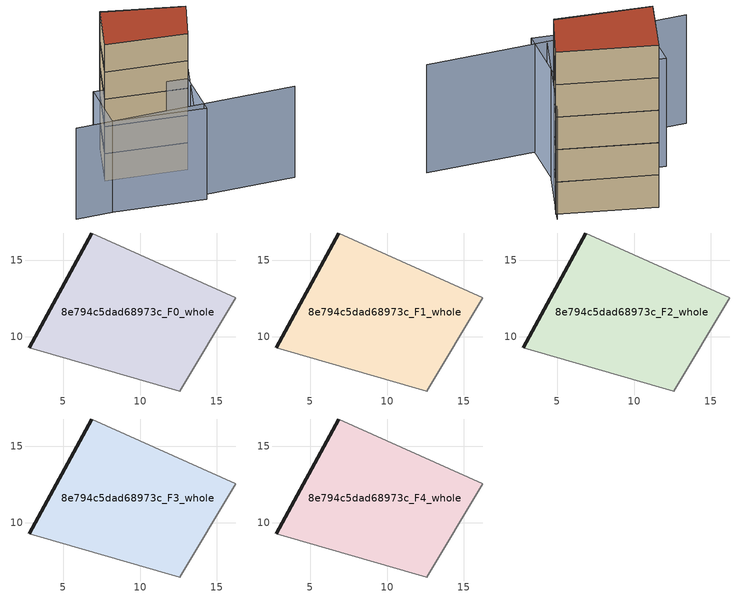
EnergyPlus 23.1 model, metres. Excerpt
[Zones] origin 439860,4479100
8e794c5dad68973c_F0_whole
 floor ground (EU_floor_Construction): 12.57,6.49 16.22,12.55 6.85,16.76 2.8,9.32 z0
 wall outside (EU_wall_Construction): 2.8,9.32 6.85,16.76 z0:3.6
 wall adiabatic (EU_wall_Construction): 6.85,16.76 16.22,12.55 12.57,6.49 2.8,9.32 z0:3.6
8e794c5dad68973c_F1_whole
 floor to 8e794c5dad68973c_F0_whole (EU_floor_Construction): 12.57,6.49 16.21,12.55 6.85,16.76 2.8,9.32 z3.6
 wall outside (EU_wall_Construction): 2.8,9.32 6.85,16.76 z3.6:7.2
 wall adiabatic (EU_wall_Construction): 6.85,16.76 16.22,12.55 12.57,6.49 2.8,9.32 z3.6:7.2
8e794c5dad68973c_F2_whole
 floor to 8e794c5dad68973c_F1_whole (EU_floor_Construction): 12.57,6.49 16.21,12.55 6.85,16.76 2.8,9.32 z7.2
 wall outside (EU_wall_Construction): 2.8,9.32 6.85,16.76 z7.2:10.8
 wall adiabatic (EU_wall_Construction): 6.85,16.76 16.22,12.55 12.57,6.49 2.8,9.32 z7.2:10.8
8e794c5dad68973c_F3_whole
 floor to 8e794c5dad68973c_F2_whole (EU_floor_Construction): 12.57,6.49 16.21,12.55 6.85,16.76 2.8,9.32 z10.8
 wall outside (EU_wall_Construction): 2.8,9.32 6.85,16.76 z10.8:14.4
 wall adiabatic (EU_wall_Construction): 6.85,16.76 16.22,12.55 12.57,6.49 2.8,9.32 z10.8:14.4
8e794c5dad68973c_F4_whole
 floor to 8e794c5dad68973c_F3_whole (EU_floor_Construction): 12.57,6.49 16.21,12.55 6.85,16.76 2.8,9.32 z14.4
 wall outside (EU_wall_Construction): 2.8,9.32 6.85,16.76 z14.4:18
 wall adiabatic (EU_wall_Construction): 6.85,16.76 16.22,12.55 12.57,6.49 2.8,9.32 z14.4:18
 roof outside (EU_roof_Construction): 16.22,12.55 12.57,6.49 2.8,9.32 6.85,16.76 z18
shading: -5.26,2.95 22.11,-1.87 / 9.38,0.23 16.64,13.44 / 1.45,9.71 12.57,6.48 / 12.57,6.48 10.38,-1.07 / 10.38,-1.07 -0.74,2.15 / -0.74,2.15 1.45,9.71 z0:12
[Building]
EU S2 Campaign: North Axis=0; Terrain=City; Solar Distribution=FullExterior
[Site:Location]
Madrid: Latitude=40.5; Longitude=-3.5; Time Zone=1; Elevation=609
[SizingPeriod:WeatherFileDays]
AnnualSizingPeriod: Begin Month=1; Begin Day of Month=1; End Month=12; End Day of Month=31; Day of Week for Start Day=Monday; Use Weather File Daylight Saving Period=No; Use Weather File Rain and Snow Indicators=No
[MATERIAL]
EU_InternalMass_Material: Roughness=MediumRough; Thickness=0.1; Conductivity=1; Density=1800; Specific Heat=900; Thermal Absorptance=0.9; Solar Absorptance=0.7; Visible Absorptance=0.7
[MATERIAL:NOMASS] Roughness=MediumRough; Thermal Absorptance=0.9; Solar Absorptance=0.7; Visible Absorptance=0.7
Name | Thermal Resistance
EU_wall_NoMass | 0.609216
EU_roof_NoMass | 0.513268
EU_floor_NoMass | 0.568163
[CONSTRUCTION]
EU_wall_Construction: EU_wall_NoMass
EU_roof_Construction: EU_roof_NoMass
EU_floor_Construction: EU_floor_NoMass
EU_InternalMass_Construction: EU_InternalMass_Material
[ZONE] Type=1; Multiplier=1; Ceiling Height=autocalculate; Floor Area=autocalculate; Part of Total Floor Area=Yes
Name | Volume
8e794c5dad68973c_F0_whole | 234.538
8e794c5dad68973c_F1_whole; 8e794c5dad68973c_F2_whole; 8e794c5dad68973c_F3_whole; 8e794c5dad68973c_F4_whole | 234.539
[INTERNALMASS] Construction=EU_InternalMass_Construction; Surface Area=78.1795
Name | Zone or ZoneList
8e794c5dad68973c_F0_whole_EU_InternalMass | 8e794c5dad68973c_F0_whole
8e794c5dad68973c_F1_whole_EU_InternalMass | 8e794c5dad68973c_F1_whole
8e794c5dad68973c_F2_whole_EU_InternalMass | 8e794c5dad68973c_F2_whole
8e794c5dad68973c_F3_whole_EU_InternalMass | 8e794c5dad68973c_F3_whole
8e794c5dad68973c_F4_whole_EU_InternalMass | 8e794c5dad68973c_F4_whole
[OTHEREQUIPMENT] Fuel Type=Electricity; Design Level Calculation Method=Watts/Area; Power per Zone Floor Area=1; Fraction Latent=0; Fraction Radiant=0; Fraction Lost=0; Carbon Dioxide Generation Rate=0; EndUse Subcategory=EU_Step8_InternalGains
Name | Zone or ZoneList or Space or SpaceList | Schedule
EU_Step8_InternalGain_8e794c5dad68973c_F0_whole_f000 | 8e794c5dad68973c_F0_whole | EU_Step8_GainSchedule_8e794c5dad68973c_F0_whole_f000
EU_Step8_InternalGain_8e794c5dad68973c_F1_whole_f000 | 8e794c5dad68973c_F1_whole | EU_Step8_GainSchedule_8e794c5dad68973c_F1_whole_f000
EU_Step8_InternalGain_8e794c5dad68973c_F2_whole_f000 | 8e794c5dad68973c_F2_whole | EU_Step8_GainSchedule_8e794c5dad68973c_F2_whole_f000
EU_Step8_InternalGain_8e794c5dad68973c_F3_whole_f000 | 8e794c5dad68973c_F3_whole | EU_Step8_GainSchedule_8e794c5dad68973c_F3_whole_f000
EU_Step8_InternalGain_8e794c5dad68973c_F4_whole_f000 | 8e794c5dad68973c_F4_whole | EU_Step8_GainSchedule_8e794c5dad68973c_F4_whole_f000
[ZONEVENTILATION:DESIGNFLOWRATE] Schedule=EU_AlwaysOn; Design Flow Rate Calculation Method=AirChanges/Hour; Air Changes per Hour=0.752966; Ventilation Type=Natural; Fan Pressure Rise=0; Fan Total Efficiency=1; Constant Term Coefficient=1; Temperature Term Coefficient=0; Velocity Term Coefficient=0; Velocity Squared Term Coefficient=0; Minimum Indoor Temperature=-100; Maximum Indoor Temperature=100; Delta Temperature=-100; Minimum Outdoor Temperature=-100; Maximum Outdoor Temperature=100; Maximum Wind Speed=40
Name | Zone or ZoneList or Space or SpaceList
EU_ConstantAir_8e794c5dad68973c_F0_whole | 8e794c5dad68973c_F0_whole
EU_ConstantAir_8e794c5dad68973c_F1_whole | 8e794c5dad68973c_F1_whole
EU_ConstantAir_8e794c5dad68973c_F2_whole | 8e794c5dad68973c_F2_whole
EU_ConstantAir_8e794c5dad68973c_F3_whole | 8e794c5dad68973c_F3_whole
EU_ConstantAir_8e794c5dad68973c_F4_whole | 8e794c5dad68973c_F4_whole
[HVACTEMPLATE:THERMOSTAT] Constant Heating Setpoint=20; Constant Cooling Setpoint=50
EU_HeatOnly_8e794c5dad68973c_F0_whole; EU_HeatOnly_8e794c5dad68973c_F1_whole; EU_HeatOnly_8e794c5dad68973c_F2_whole; EU_HeatOnly_8e794c5dad68973c_F3_whole; EU_HeatOnly_8e794c5dad68973c_F4_whole
[HVACTEMPLATE:ZONE:IDEALLOADSAIRSYSTEM] System Availability Schedule=EU_AlwaysOn; Maximum Heating Supply Air Temperature=50; Minimum Cooling Supply Air Temperature=13; Maximum Heating Supply Air Humidity Ratio=0.0156; Minimum Cooling Supply Air Humidity Ratio=0.0077; Heating Limit=NoLimit; Cooling Limit=NoLimit; Heating Availability Schedule=EU_AlwaysOn; Cooling Availability Schedule=EU_CoolingOff; Dehumidification Control Type=ConstantSensibleHeatRatio; Cooling Sensible Heat Ratio=0.7; Dehumidification Setpoint=60; Humidification Control Type=None; Humidification Setpoint=30; Outdoor Air Method=None; Outdoor Air Flow Rate per Person=0.00944; Outdoor Air Flow Rate per Zone Floor Area=0; Outdoor Air Flow Rate per Zone=0; Demand Controlled Ventilation Type=None; Outdoor Air Economizer Type=NoEconomizer; Heat Recovery Type=None; Sensible Heat Recovery Effectiveness=0.7; Latent Heat Recovery Effectiveness=0.65
Name | Template Thermostat
8e794c5dad68973c_F0_whole | EU_HeatOnly_8e794c5dad68973c_F0_whole
8e794c5dad68973c_F1_whole | EU_HeatOnly_8e794c5dad68973c_F1_whole
8e794c5dad68973c_F2_whole | EU_HeatOnly_8e794c5dad68973c_F2_whole
8e794c5dad68973c_F3_whole | EU_HeatOnly_8e794c5dad68973c_F3_whole
8e794c5dad68973c_F4_whole | EU_HeatOnly_8e794c5dad68973c_F4_whole
[SIZING:ZONE] Zone Cooling Design Supply Air Temperature Input Method=SupplyAirTemperature; Zone Cooling Design Supply Air Temperature=13; Zone Heating Design Supply Air Temperature Input Method=SupplyAirTemperature; Zone Heating Design Supply Air Temperature=50; Zone Cooling Design Supply Air Humidity Ratio=0.008; Zone Heating Design Supply Air Humidity Ratio=0.008; Cooling Design Air Flow Method=DesignDay; Cooling Design Air Flow Rate=0; Cooling Minimum Air Flow per Zone Floor Area=0.000762; Cooling Minimum Air Flow=0; Cooling Minimum Air Flow Fraction=0.2; Heating Design Air Flow Method=DesignDay; Heating Design Air Flow Rate=0; Heating Maximum Air Flow per Zone Floor Area=0.002032; Heating Maximum Air Flow=0.141576; Heating Maximum Air Flow Fraction=0.3; Account for Dedicated Outdoor Air System=No; Dedicated Outdoor Air System Control Strategy=NeutralSupplyAir; Dedicated Outdoor Air Low Setpoint Temperature for Design=autosize; Dedicated Outdoor Air High Setpoint Temperature for Design=autosize; Zone Load Sizing Method=Sensible Load Only No Latent Load; Zone Latent Cooling Design Supply Air Humidity Ratio Input Method=HumidityRatioDifference; Zone Cooling Design Supply Air Humidity Ratio Difference=0.005; Zone Latent Heating Design Supply Air Humidity Ratio Input Method=HumidityRatioDifference; Zone Humidification Design Supply Air Humidity Ratio Difference=0.005
8e794c5dad68973c_F0_whole; 8e794c5dad68973c_F1_whole; 8e794c5dad68973c_F2_whole; 8e794c5dad68973c_F3_whole; 8e794c5dad68973c_F4_whole
[SCHEDULE:CONSTANT]
Name | Hourly Value
EU_AlwaysOn | 1
EU_CoolingOff | 0
[SCHEDULE:FILE] Column Number=1; Rows to Skip at Top=0; Number of Hours of Data=8760; Column Separator=Comma; Interpolate to Timestep=No; Minutes per Item=60; Adjust Schedule for Daylight Savings=Yes
Name | File
EU_Step8_GainSchedule_8e794c5dad68973c_F0_whole_f000 | ../../schedules/8e794c5dad68973c/8e794c5dad68973c_F0_whole_f000_gain.csv
EU_Step8_GainSchedule_8e794c5dad68973c_F1_whole_f000 | ../../schedules/8e794c5dad68973c/8e794c5dad68973c_F1_whole_f000_gain.csv
EU_Step8_GainSchedule_8e794c5dad68973c_F2_whole_f000 | ../../schedules/8e794c5dad68973c/8e794c5dad68973c_F2_whole_f000_gain.csv
EU_Step8_GainSchedule_8e794c5dad68973c_F3_whole_f000 | ../../schedules/8e794c5dad68973c/8e794c5dad68973c_F3_whole_f000_gain.csv
EU_Step8_GainSchedule_8e794c5dad68973c_F4_whole_f000 | ../../schedules/8e794c5dad68973c/8e794c5dad68973c_F4_whole_f000_gain.csv
